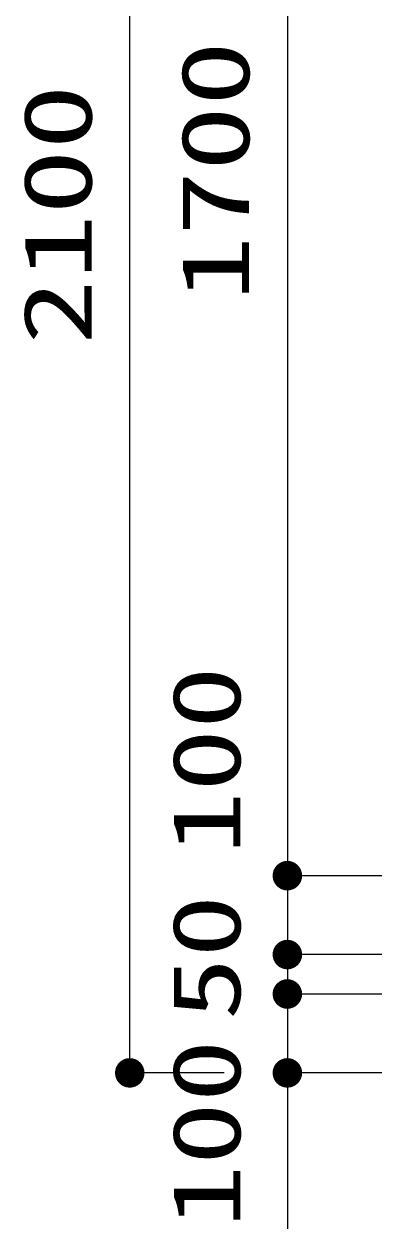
# Model space of a CAD drawing. Units: millimetres, scale not verified, with parts at other scales. Extents: x -9604 to 7714, y -6452 to 5625.
# Drawn here: x -7424 to -6970, y -3331 to -1803 of the extents above; entities that cross this region are included whole.
import ezdxf
from ezdxf.enums import TextEntityAlignment as Align

# ---------------------------------------------------------------- set-up
doc = ezdxf.new("R2010")
doc.units = ezdxf.units.MM
doc.header["$LTSCALE"] = 30
doc.layers.add('0-6_SUNPO', color=7, linetype='Continuous', lineweight=25)
doc.styles.add('ＭＳ ゴシック', font='')
doc.styles.get('ＭＳ ゴシック').set_extended_font_data('MS Gothic')

msp = doc.modelspace()

# ---------------------------------------------------------------- linework, layer by layer
at = {"layer": '0-6_SUNPO', "color": 4}
for p, q in [((-7289.57, -3132.9), (-7289.57, -1032.9)), ((-7089.57, -1182.9), (-7089.57, -2882.9)), ((-6969.57, -2882.9), (-7089.57, -2882.9)), ((-6969.57, -2882.9), (-7089.57, -2882.9)), ((-7089.57, -2882.9), (-7089.57, -2982.9)), ((-6969.57, -2982.9), (-7089.57, -2982.9)), ((-6969.57, -2982.9), (-7089.57, -2982.9)), ((-7089.57, -2982.9), (-7089.57, -3032.9)), ((-6969.57, -3032.9), (-7089.57, -3032.9)), ((-6969.57, -3032.9), (-7089.57, -3032.9)), ((-7089.57, -3032.9), (-7089.57, -3132.9)), ((-7169.57, -3132.9), (-7289.57, -3132.9)), ((-6969.57, -3132.9), (-7089.57, -3132.9)), ((-7089.57, -3132.9), (-7089.57, -3330.68))]:
    msp.add_line(p, q, dxfattribs=at)
at = {"layer": '0-6_SUNPO'}
for points in [[(-7102.83, -2869.64), (-7089.57, -2882.9), (-7105.16, -2872.48)], [(-7102.83, -2869.64), (-7089.57, -2882.9), (-7105.16, -2872.48)], [(-7099.99, -2867.31), (-7089.57, -2882.9), (-7102.83, -2869.64)], [(-7099.99, -2867.31), (-7089.57, -2882.9), (-7102.83, -2869.64)], [(-7096.75, -2865.58), (-7089.57, -2882.9), (-7099.99, -2867.31)], [(-7096.75, -2865.58), (-7089.57, -2882.9), (-7099.99, -2867.31)], [(-7093.23, -2864.51), (-7089.57, -2882.9), (-7096.75, -2865.58)], [(-7093.23, -2864.51), (-7089.57, -2882.9), (-7096.75, -2865.58)], [(-7089.57, -2864.15), (-7089.57, -2882.9), (-7093.23, -2864.51)], [(-7089.57, -2864.15), (-7089.57, -2882.9), (-7093.23, -2864.51)], [(-7085.92, -2864.51), (-7089.57, -2882.9), (-7089.57, -2864.15)], [(-7085.92, -2864.51), (-7089.57, -2882.9), (-7089.57, -2864.15)], [(-7082.4, -2865.58), (-7089.57, -2882.9), (-7085.92, -2864.51)], [(-7082.4, -2865.58), (-7089.57, -2882.9), (-7085.92, -2864.51)], [(-7079.16, -2867.31), (-7089.57, -2882.9), (-7082.4, -2865.58)], [(-7079.16, -2867.31), (-7089.57, -2882.9), (-7082.4, -2865.58)], [(-7076.32, -2869.64), (-7089.57, -2882.9), (-7079.16, -2867.31)], [(-7076.32, -2869.64), (-7089.57, -2882.9), (-7079.16, -2867.31)], [(-7073.98, -2872.48), (-7089.57, -2882.9), (-7076.32, -2869.64)], [(-7073.98, -2872.48), (-7089.57, -2882.9), (-7076.32, -2869.64)], [(-7107.96, -2879.24), (-7089.57, -2882.9), (-7108.32, -2882.9)], [(-7107.96, -2879.24), (-7089.57, -2882.9), (-7108.32, -2882.9)], [(-7108.32, -2882.9), (-7089.57, -2882.9), (-7107.96, -2886.56)], [(-7108.32, -2882.9), (-7089.57, -2882.9), (-7107.96, -2886.56)], [(-7106.9, -2875.73), (-7089.57, -2882.9), (-7107.96, -2879.24)], [(-7106.9, -2875.73), (-7089.57, -2882.9), (-7107.96, -2879.24)], [(-7107.96, -2886.56), (-7089.57, -2882.9), (-7106.9, -2890.08)], [(-7107.96, -2886.56), (-7089.57, -2882.9), (-7106.9, -2890.08)], [(-7105.16, -2872.48), (-7089.57, -2882.9), (-7106.9, -2875.73)], [(-7105.16, -2872.48), (-7089.57, -2882.9), (-7106.9, -2875.73)], [(-7106.9, -2890.08), (-7089.57, -2882.9), (-7105.16, -2893.32)], [(-7106.9, -2890.08), (-7089.57, -2882.9), (-7105.16, -2893.32)], [(-7105.16, -2893.32), (-7089.57, -2882.9), (-7102.83, -2896.16)], [(-7105.16, -2893.32), (-7089.57, -2882.9), (-7102.83, -2896.16)], [(-7102.83, -2896.16), (-7089.57, -2882.9), (-7099.99, -2898.49)], [(-7102.83, -2896.16), (-7089.57, -2882.9), (-7099.99, -2898.49)], [(-7099.99, -2898.49), (-7089.57, -2882.9), (-7096.75, -2900.22)], [(-7099.99, -2898.49), (-7089.57, -2882.9), (-7096.75, -2900.22)], [(-7096.75, -2900.22), (-7089.57, -2882.9), (-7093.23, -2901.29)], [(-7096.75, -2900.22), (-7089.57, -2882.9), (-7093.23, -2901.29)], [(-7093.23, -2901.29), (-7089.57, -2882.9), (-7089.57, -2901.65)], [(-7093.23, -2901.29), (-7089.57, -2882.9), (-7089.57, -2901.65)], [(-7072.25, -2875.73), (-7089.57, -2882.9), (-7073.98, -2872.48)], [(-7072.25, -2875.73), (-7089.57, -2882.9), (-7073.98, -2872.48)], [(-7071.18, -2879.24), (-7089.57, -2882.9), (-7072.25, -2875.73)], [(-7071.18, -2879.24), (-7089.57, -2882.9), (-7072.25, -2875.73)], [(-7070.82, -2882.9), (-7089.57, -2882.9), (-7071.18, -2879.24)], [(-7070.82, -2882.9), (-7089.57, -2882.9), (-7071.18, -2879.24)], [(-7089.57, -2901.65), (-7089.57, -2882.9), (-7085.92, -2901.29)], [(-7085.92, -2901.29), (-7089.57, -2882.9), (-7082.4, -2900.22)], [(-7082.4, -2900.22), (-7089.57, -2882.9), (-7079.16, -2898.49)], [(-7079.16, -2898.49), (-7089.57, -2882.9), (-7076.32, -2896.16)], [(-7076.32, -2896.16), (-7089.57, -2882.9), (-7073.98, -2893.32)], [(-7073.98, -2893.32), (-7089.57, -2882.9), (-7072.25, -2890.08)], [(-7072.25, -2890.08), (-7089.57, -2882.9), (-7071.18, -2886.56)], [(-7071.18, -2886.56), (-7089.57, -2882.9), (-7070.82, -2882.9)], [(-7089.57, -2901.65), (-7089.57, -2882.9), (-7085.92, -2901.29)], [(-7085.92, -2901.29), (-7089.57, -2882.9), (-7082.4, -2900.22)], [(-7082.4, -2900.22), (-7089.57, -2882.9), (-7079.16, -2898.49)], [(-7079.16, -2898.49), (-7089.57, -2882.9), (-7076.32, -2896.16)], [(-7076.32, -2896.16), (-7089.57, -2882.9), (-7073.98, -2893.32)], [(-7073.98, -2893.32), (-7089.57, -2882.9), (-7072.25, -2890.08)], [(-7072.25, -2890.08), (-7089.57, -2882.9), (-7071.18, -2886.56)], [(-7071.18, -2886.56), (-7089.57, -2882.9), (-7070.82, -2882.9)], [(-7106.9, -2975.73), (-7089.57, -2982.9), (-7107.96, -2979.24)], [(-7106.9, -2975.73), (-7089.57, -2982.9), (-7107.96, -2979.24)], [(-7105.16, -2972.48), (-7089.57, -2982.9), (-7106.9, -2975.73)], [(-7105.16, -2972.48), (-7089.57, -2982.9), (-7106.9, -2975.73)], [(-7102.83, -2969.64), (-7089.57, -2982.9), (-7105.16, -2972.48)], [(-7102.83, -2969.64), (-7089.57, -2982.9), (-7105.16, -2972.48)], [(-7099.99, -2967.31), (-7089.57, -2982.9), (-7102.83, -2969.64)], [(-7099.99, -2967.31), (-7089.57, -2982.9), (-7102.83, -2969.64)], [(-7096.75, -2965.58), (-7089.57, -2982.9), (-7099.99, -2967.31)], [(-7096.75, -2965.58), (-7089.57, -2982.9), (-7099.99, -2967.31)], [(-7093.23, -2964.51), (-7089.57, -2982.9), (-7096.75, -2965.58)], [(-7093.23, -2964.51), (-7089.57, -2982.9), (-7096.75, -2965.58)], [(-7089.57, -2964.15), (-7089.57, -2982.9), (-7093.23, -2964.51)], [(-7089.57, -2964.15), (-7089.57, -2982.9), (-7093.23, -2964.51)], [(-7085.92, -2964.51), (-7089.57, -2982.9), (-7089.57, -2964.15)], [(-7085.92, -2964.51), (-7089.57, -2982.9), (-7089.57, -2964.15)], [(-7082.4, -2965.58), (-7089.57, -2982.9), (-7085.92, -2964.51)], [(-7082.4, -2965.58), (-7089.57, -2982.9), (-7085.92, -2964.51)], [(-7079.16, -2967.31), (-7089.57, -2982.9), (-7082.4, -2965.58)], [(-7079.16, -2967.31), (-7089.57, -2982.9), (-7082.4, -2965.58)], [(-7076.32, -2969.64), (-7089.57, -2982.9), (-7079.16, -2967.31)], [(-7076.32, -2969.64), (-7089.57, -2982.9), (-7079.16, -2967.31)], [(-7073.98, -2972.48), (-7089.57, -2982.9), (-7076.32, -2969.64)], [(-7073.98, -2972.48), (-7089.57, -2982.9), (-7076.32, -2969.64)], [(-7072.25, -2975.73), (-7089.57, -2982.9), (-7073.98, -2972.48)], [(-7072.25, -2975.73), (-7089.57, -2982.9), (-7073.98, -2972.48)], [(-7071.18, -2979.24), (-7089.57, -2982.9), (-7072.25, -2975.73)], [(-7071.18, -2979.24), (-7089.57, -2982.9), (-7072.25, -2975.73)], [(-7107.96, -2979.24), (-7089.57, -2982.9), (-7108.32, -2982.9)], [(-7107.96, -2979.24), (-7089.57, -2982.9), (-7108.32, -2982.9)], [(-7108.32, -2982.9), (-7089.57, -2982.9), (-7107.96, -2986.56)], [(-7108.32, -2982.9), (-7089.57, -2982.9), (-7107.96, -2986.56)], [(-7107.96, -2986.56), (-7089.57, -2982.9), (-7106.9, -2990.08)], [(-7107.96, -2986.56), (-7089.57, -2982.9), (-7106.9, -2990.08)], [(-7106.9, -2990.08), (-7089.57, -2982.9), (-7105.16, -2993.32)], [(-7106.9, -2990.08), (-7089.57, -2982.9), (-7105.16, -2993.32)], [(-7105.16, -2993.32), (-7089.57, -2982.9), (-7102.83, -2996.16)], [(-7105.16, -2993.32), (-7089.57, -2982.9), (-7102.83, -2996.16)], [(-7102.83, -2996.16), (-7089.57, -2982.9), (-7099.99, -2998.49)], [(-7102.83, -2996.16), (-7089.57, -2982.9), (-7099.99, -2998.49)], [(-7099.99, -2998.49), (-7089.57, -2982.9), (-7096.75, -3000.22)], [(-7099.99, -2998.49), (-7089.57, -2982.9), (-7096.75, -3000.22)], [(-7096.75, -3000.22), (-7089.57, -2982.9), (-7093.23, -3001.29)], [(-7096.75, -3000.22), (-7089.57, -2982.9), (-7093.23, -3001.29)], [(-7093.23, -3001.29), (-7089.57, -2982.9), (-7089.57, -3001.65)], [(-7093.23, -3001.29), (-7089.57, -2982.9), (-7089.57, -3001.65)], [(-7070.82, -2982.9), (-7089.57, -2982.9), (-7071.18, -2979.24)], [(-7070.82, -2982.9), (-7089.57, -2982.9), (-7071.18, -2979.24)], [(-7089.57, -3001.65), (-7089.57, -2982.9), (-7085.92, -3001.29)], [(-7085.92, -3001.29), (-7089.57, -2982.9), (-7082.4, -3000.22)], [(-7082.4, -3000.22), (-7089.57, -2982.9), (-7079.16, -2998.49)], [(-7079.16, -2998.49), (-7089.57, -2982.9), (-7076.32, -2996.16)], [(-7076.32, -2996.16), (-7089.57, -2982.9), (-7073.98, -2993.32)], [(-7073.98, -2993.32), (-7089.57, -2982.9), (-7072.25, -2990.08)], [(-7072.25, -2990.08), (-7089.57, -2982.9), (-7071.18, -2986.56)], [(-7071.18, -2986.56), (-7089.57, -2982.9), (-7070.82, -2982.9)], [(-7089.57, -3001.65), (-7089.57, -2982.9), (-7085.92, -3001.29)], [(-7085.92, -3001.29), (-7089.57, -2982.9), (-7082.4, -3000.22)], [(-7082.4, -3000.22), (-7089.57, -2982.9), (-7079.16, -2998.49)], [(-7079.16, -2998.49), (-7089.57, -2982.9), (-7076.32, -2996.16)], [(-7076.32, -2996.16), (-7089.57, -2982.9), (-7073.98, -2993.32)], [(-7073.98, -2993.32), (-7089.57, -2982.9), (-7072.25, -2990.08)], [(-7072.25, -2990.08), (-7089.57, -2982.9), (-7071.18, -2986.56)], [(-7071.18, -2986.56), (-7089.57, -2982.9), (-7070.82, -2982.9)], [(-7105.16, -3022.48), (-7089.57, -3032.9), (-7106.9, -3025.73)], [(-7105.16, -3022.48), (-7089.57, -3032.9), (-7106.9, -3025.73)], [(-7102.83, -3019.64), (-7089.57, -3032.9), (-7105.16, -3022.48)], [(-7102.83, -3019.64), (-7089.57, -3032.9), (-7105.16, -3022.48)], [(-7099.99, -3017.31), (-7089.57, -3032.9), (-7102.83, -3019.64)], [(-7099.99, -3017.31), (-7089.57, -3032.9), (-7102.83, -3019.64)], [(-7096.75, -3015.58), (-7089.57, -3032.9), (-7099.99, -3017.31)], [(-7096.75, -3015.58), (-7089.57, -3032.9), (-7099.99, -3017.31)], [(-7093.23, -3014.51), (-7089.57, -3032.9), (-7096.75, -3015.58)], [(-7093.23, -3014.51), (-7089.57, -3032.9), (-7096.75, -3015.58)], [(-7089.57, -3014.15), (-7089.57, -3032.9), (-7093.23, -3014.51)], [(-7089.57, -3014.15), (-7089.57, -3032.9), (-7093.23, -3014.51)], [(-7085.92, -3014.51), (-7089.57, -3032.9), (-7089.57, -3014.15)], [(-7085.92, -3014.51), (-7089.57, -3032.9), (-7089.57, -3014.15)], [(-7082.4, -3015.58), (-7089.57, -3032.9), (-7085.92, -3014.51)], [(-7082.4, -3015.58), (-7089.57, -3032.9), (-7085.92, -3014.51)], [(-7079.16, -3017.31), (-7089.57, -3032.9), (-7082.4, -3015.58)], [(-7079.16, -3017.31), (-7089.57, -3032.9), (-7082.4, -3015.58)], [(-7076.32, -3019.64), (-7089.57, -3032.9), (-7079.16, -3017.31)], [(-7076.32, -3019.64), (-7089.57, -3032.9), (-7079.16, -3017.31)], [(-7073.98, -3022.48), (-7089.57, -3032.9), (-7076.32, -3019.64)], [(-7073.98, -3022.48), (-7089.57, -3032.9), (-7076.32, -3019.64)], [(-7072.25, -3025.73), (-7089.57, -3032.9), (-7073.98, -3022.48)], [(-7072.25, -3025.73), (-7089.57, -3032.9), (-7073.98, -3022.48)], [(-7107.96, -3029.24), (-7089.57, -3032.9), (-7108.32, -3032.9)], [(-7107.96, -3029.24), (-7089.57, -3032.9), (-7108.32, -3032.9)], [(-7108.32, -3032.9), (-7089.57, -3032.9), (-7107.96, -3036.56)], [(-7108.32, -3032.9), (-7089.57, -3032.9), (-7107.96, -3036.56)], [(-7106.9, -3025.73), (-7089.57, -3032.9), (-7107.96, -3029.24)], [(-7106.9, -3025.73), (-7089.57, -3032.9), (-7107.96, -3029.24)], [(-7107.96, -3036.56), (-7089.57, -3032.9), (-7106.9, -3040.08)], [(-7107.96, -3036.56), (-7089.57, -3032.9), (-7106.9, -3040.08)], [(-7106.9, -3040.08), (-7089.57, -3032.9), (-7105.16, -3043.32)], [(-7106.9, -3040.08), (-7089.57, -3032.9), (-7105.16, -3043.32)], [(-7105.16, -3043.32), (-7089.57, -3032.9), (-7102.83, -3046.16)], [(-7105.16, -3043.32), (-7089.57, -3032.9), (-7102.83, -3046.16)], [(-7102.83, -3046.16), (-7089.57, -3032.9), (-7099.99, -3048.49)], [(-7102.83, -3046.16), (-7089.57, -3032.9), (-7099.99, -3048.49)], [(-7099.99, -3048.49), (-7089.57, -3032.9), (-7096.75, -3050.22)], [(-7099.99, -3048.49), (-7089.57, -3032.9), (-7096.75, -3050.22)], [(-7096.75, -3050.22), (-7089.57, -3032.9), (-7093.23, -3051.29)], [(-7096.75, -3050.22), (-7089.57, -3032.9), (-7093.23, -3051.29)], [(-7093.23, -3051.29), (-7089.57, -3032.9), (-7089.57, -3051.65)], [(-7093.23, -3051.29), (-7089.57, -3032.9), (-7089.57, -3051.65)], [(-7071.18, -3029.24), (-7089.57, -3032.9), (-7072.25, -3025.73)], [(-7071.18, -3029.24), (-7089.57, -3032.9), (-7072.25, -3025.73)], [(-7070.82, -3032.9), (-7089.57, -3032.9), (-7071.18, -3029.24)], [(-7070.82, -3032.9), (-7089.57, -3032.9), (-7071.18, -3029.24)], [(-7089.57, -3051.65), (-7089.57, -3032.9), (-7085.92, -3051.29)], [(-7085.92, -3051.29), (-7089.57, -3032.9), (-7082.4, -3050.22)], [(-7082.4, -3050.22), (-7089.57, -3032.9), (-7079.16, -3048.49)], [(-7079.16, -3048.49), (-7089.57, -3032.9), (-7076.32, -3046.16)], [(-7076.32, -3046.16), (-7089.57, -3032.9), (-7073.98, -3043.32)], [(-7073.98, -3043.32), (-7089.57, -3032.9), (-7072.25, -3040.08)], [(-7072.25, -3040.08), (-7089.57, -3032.9), (-7071.18, -3036.56)], [(-7071.18, -3036.56), (-7089.57, -3032.9), (-7070.82, -3032.9)], [(-7089.57, -3051.65), (-7089.57, -3032.9), (-7085.92, -3051.29)], [(-7085.92, -3051.29), (-7089.57, -3032.9), (-7082.4, -3050.22)], [(-7082.4, -3050.22), (-7089.57, -3032.9), (-7079.16, -3048.49)], [(-7079.16, -3048.49), (-7089.57, -3032.9), (-7076.32, -3046.16)], [(-7076.32, -3046.16), (-7089.57, -3032.9), (-7073.98, -3043.32)], [(-7073.98, -3043.32), (-7089.57, -3032.9), (-7072.25, -3040.08)], [(-7072.25, -3040.08), (-7089.57, -3032.9), (-7071.18, -3036.56)], [(-7071.18, -3036.56), (-7089.57, -3032.9), (-7070.82, -3032.9)], [(-7296.75, -3115.58), (-7289.57, -3132.9), (-7299.99, -3117.31)], [(-7293.23, -3114.51), (-7289.57, -3132.9), (-7296.75, -3115.58)], [(-7289.57, -3114.15), (-7289.57, -3132.9), (-7293.23, -3114.51)], [(-7285.92, -3114.51), (-7289.57, -3132.9), (-7289.57, -3114.15)], [(-7282.4, -3115.58), (-7289.57, -3132.9), (-7285.92, -3114.51)], [(-7279.16, -3117.31), (-7289.57, -3132.9), (-7282.4, -3115.58)], [(-7096.75, -3115.58), (-7089.57, -3132.9), (-7099.99, -3117.31)], [(-7093.23, -3114.51), (-7089.57, -3132.9), (-7096.75, -3115.58)], [(-7089.57, -3114.15), (-7089.57, -3132.9), (-7093.23, -3114.51)], [(-7085.92, -3114.51), (-7089.57, -3132.9), (-7089.57, -3114.15)], [(-7082.4, -3115.58), (-7089.57, -3132.9), (-7085.92, -3114.51)], [(-7079.16, -3117.31), (-7089.57, -3132.9), (-7082.4, -3115.58)], [(-7307.96, -3129.24), (-7289.57, -3132.9), (-7308.32, -3132.9)], [(-7306.9, -3125.73), (-7289.57, -3132.9), (-7307.96, -3129.24)], [(-7305.16, -3122.48), (-7289.57, -3132.9), (-7306.9, -3125.73)], [(-7302.83, -3119.64), (-7289.57, -3132.9), (-7305.16, -3122.48)], [(-7299.99, -3117.31), (-7289.57, -3132.9), (-7302.83, -3119.64)], [(-7276.32, -3119.64), (-7289.57, -3132.9), (-7279.16, -3117.31)], [(-7273.98, -3122.48), (-7289.57, -3132.9), (-7276.32, -3119.64)], [(-7272.25, -3125.73), (-7289.57, -3132.9), (-7273.98, -3122.48)], [(-7271.18, -3129.24), (-7289.57, -3132.9), (-7272.25, -3125.73)], [(-7270.82, -3132.9), (-7289.57, -3132.9), (-7271.18, -3129.24)], [(-7107.96, -3129.24), (-7089.57, -3132.9), (-7108.32, -3132.9)], [(-7106.9, -3125.73), (-7089.57, -3132.9), (-7107.96, -3129.24)], [(-7105.16, -3122.48), (-7089.57, -3132.9), (-7106.9, -3125.73)], [(-7102.83, -3119.64), (-7089.57, -3132.9), (-7105.16, -3122.48)], [(-7099.99, -3117.31), (-7089.57, -3132.9), (-7102.83, -3119.64)], [(-7076.32, -3119.64), (-7089.57, -3132.9), (-7079.16, -3117.31)], [(-7073.98, -3122.48), (-7089.57, -3132.9), (-7076.32, -3119.64)], [(-7072.25, -3125.73), (-7089.57, -3132.9), (-7073.98, -3122.48)], [(-7071.18, -3129.24), (-7089.57, -3132.9), (-7072.25, -3125.73)], [(-7070.82, -3132.9), (-7089.57, -3132.9), (-7071.18, -3129.24)], [(-7308.32, -3132.9), (-7289.57, -3132.9), (-7307.96, -3136.56)], [(-7307.96, -3136.56), (-7289.57, -3132.9), (-7306.9, -3140.08)], [(-7306.9, -3140.08), (-7289.57, -3132.9), (-7305.16, -3143.32)], [(-7305.16, -3143.32), (-7289.57, -3132.9), (-7302.83, -3146.16)], [(-7302.83, -3146.16), (-7289.57, -3132.9), (-7299.99, -3148.49)], [(-7299.99, -3148.49), (-7289.57, -3132.9), (-7296.75, -3150.22)], [(-7296.75, -3150.22), (-7289.57, -3132.9), (-7293.23, -3151.29)], [(-7293.23, -3151.29), (-7289.57, -3132.9), (-7289.57, -3151.65)], [(-7289.57, -3151.65), (-7289.57, -3132.9), (-7285.92, -3151.29)], [(-7285.92, -3151.29), (-7289.57, -3132.9), (-7282.4, -3150.22)], [(-7282.4, -3150.22), (-7289.57, -3132.9), (-7279.16, -3148.49)], [(-7279.16, -3148.49), (-7289.57, -3132.9), (-7276.32, -3146.16)], [(-7276.32, -3146.16), (-7289.57, -3132.9), (-7273.98, -3143.32)], [(-7273.98, -3143.32), (-7289.57, -3132.9), (-7272.25, -3140.08)], [(-7272.25, -3140.08), (-7289.57, -3132.9), (-7271.18, -3136.56)], [(-7271.18, -3136.56), (-7289.57, -3132.9), (-7270.82, -3132.9)], [(-7108.32, -3132.9), (-7089.57, -3132.9), (-7107.96, -3136.56)], [(-7107.96, -3136.56), (-7089.57, -3132.9), (-7106.9, -3140.08)], [(-7106.9, -3140.08), (-7089.57, -3132.9), (-7105.16, -3143.32)], [(-7105.16, -3143.32), (-7089.57, -3132.9), (-7102.83, -3146.16)], [(-7102.83, -3146.16), (-7089.57, -3132.9), (-7099.99, -3148.49)], [(-7099.99, -3148.49), (-7089.57, -3132.9), (-7096.75, -3150.22)], [(-7096.75, -3150.22), (-7089.57, -3132.9), (-7093.23, -3151.29)], [(-7093.23, -3151.29), (-7089.57, -3132.9), (-7089.57, -3151.65)], [(-7089.57, -3151.65), (-7089.57, -3132.9), (-7085.92, -3151.29)], [(-7085.92, -3151.29), (-7089.57, -3132.9), (-7082.4, -3150.22)], [(-7082.4, -3150.22), (-7089.57, -3132.9), (-7079.16, -3148.49)], [(-7079.16, -3148.49), (-7089.57, -3132.9), (-7076.32, -3146.16)], [(-7076.32, -3146.16), (-7089.57, -3132.9), (-7073.98, -3143.32)], [(-7073.98, -3143.32), (-7089.57, -3132.9), (-7072.25, -3140.08)], [(-7072.25, -3140.08), (-7089.57, -3132.9), (-7071.18, -3136.56)], [(-7071.18, -3136.56), (-7089.57, -3132.9), (-7070.82, -3132.9)]]:
    msp.add_solid(points, dxfattribs=at)

# ---------------------------------------------------------------- texts
at = {"layer": '0-6_SUNPO', "color": 3, "style": 'ＭＳ ゴシック'}
for s, width, p in [('1700', 1.4, (-7112.07, -2154.62)), ('2100', 1.4, (-7312.07, -2209.76)), ('100', 1.35, (-7123.32, -2855.98)), ('50', 1.35, (-7123.32, -3066.19)), ('100', 1.35, (-7123.32, -3329.14))]:
    msp.add_text(s, height=86.59, rotation=90, dxfattribs=dict(at, width=width)).set_placement(p, align=Align.BOTTOM_LEFT)

doc.saveas('drawing.dxf')
